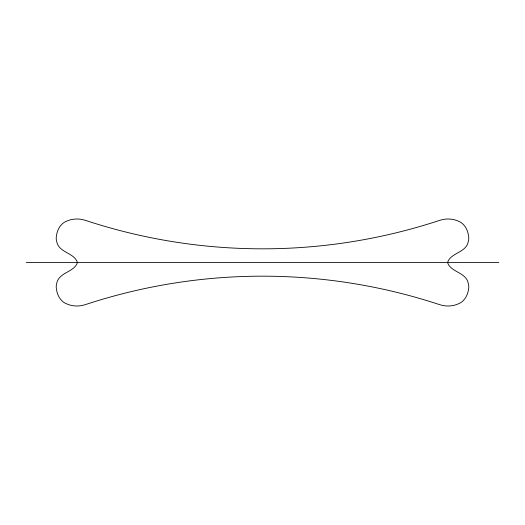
<?xml version="1.0" encoding="UTF-8"?>
<svg xmlns="http://www.w3.org/2000/svg" width="525" height="525" viewBox="0 0 525 525"><rect width="100%" height="100%" fill="white"/><g stroke="black" fill="none" stroke-linecap="round" stroke-linejoin="round"><path stroke-width="0.79" d="M26.25 262.5L498.75 262.5M77.438 262.5C74.327 272.409 58.787 272.121 56.713 283.428A12.79 12.79 0 0 0 56.234 287.451C56.615 292.313 58.341 297.268 61.871 300.74A15.297 15.297 0 0 0 65.231 303.22L68.329 304.559A26.322 26.322 0 0 0 81.624 305.596L85.05 304.73A565.379 565.379 0 0 1 439.943 304.756L443.376 305.603A26.322 26.322 0 0 0 456.665 304.553L459.769 303.22A15.297 15.297 0 0 0 463.129 300.74C466.659 297.268 468.385 292.313 468.766 287.451A12.79 12.79 0 0 0 468.287 283.428C466.213 272.121 450.673 272.409 447.562 262.5C450.673 252.591 466.213 252.879 468.287 241.572A12.79 12.79 0 0 0 468.766 237.549C468.385 232.687 466.659 227.732 463.129 224.26A15.297 15.297 0 0 0 459.769 221.78L456.671 220.441A26.322 26.322 0 0 0 443.376 219.404L439.95 220.27A565.379 565.379 0 0 1 85.057 220.244L81.624 219.398A26.322 26.322 0 0 0 68.335 220.448L65.231 221.78A15.297 15.297 0 0 0 61.871 224.26C58.341 227.732 56.615 232.687 56.234 237.549A12.79 12.79 0 0 0 56.713 241.572C58.787 252.879 74.327 252.591 77.438 262.5"/></g></svg>
